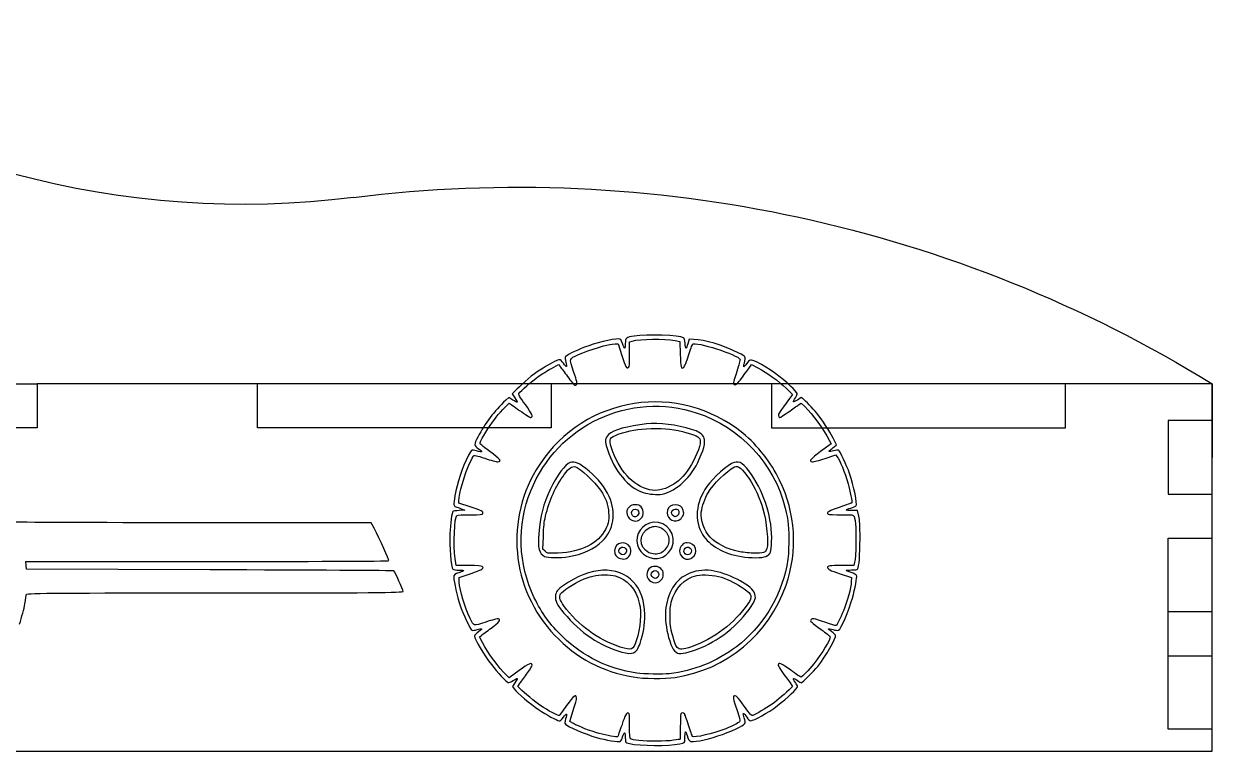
# Model space of a CAD drawing. Header units: millimetres. Extents: x -313 to 410, y -254 to 191.
# Drawn here: x 80.6 to 161.5, y -253.6 to -204.1 of the extents above; entities that cross this region are included whole.
import ezdxf

# ---------------------------------------------------------------- set-up
doc = ezdxf.new("R2010")
doc.units = ezdxf.units.MM
doc.header["$MEASUREMENT"] = 0
doc.layers.add('CamaLista v1_Sketch1', color=7, linetype='Continuous')

msp = doc.modelspace()

# ---------------------------------------------------------------- linework, layer by layer
at = {"layer": 'CamaLista v1_Sketch1'}
for p, q in [((121.803, -225.753), (121.983, -225.699)), ((124.916, -225.665), (125.233, -225.723)), ((125.233, -225.723), (125.257, -226.585)), ((125.865, -225.578), (125.768, -225.879)), ((126.167, -225.587), (125.865, -225.578)), ((120.816, -225.894), (121.02, -225.894)), ((121.02, -225.894), (121.268, -226.672)), ((121.803, -226.594), (121.803, -225.753)), ((116.486, -227.557), (116.958, -227.295)), ((116.958, -227.295), (117.07, -227.436)), ((130.029, -227.402), (130.102, -227.285)), ((130.102, -227.285), (130.535, -227.519)), ((61.47, -228.613, -0.436), (81.47, -228.613, -0.436)), ((81.47, -228.613, -0.436), (81.47, -231.612, -0.384)), ((96.47, -228.613, -0.436), (81.47, -228.613, -0.436)), ((96.47, -231.612, -0.384), (96.47, -228.613, -0.436)), ((116.47, -228.613, -0.436), (96.47, -228.613, -0.436)), ((114.122, -228.973), (113.811, -229.294)), ((116.47, -228.613, -0.436), (116.47, -231.612, -0.384)), ((131.47, -228.613, -0.436), (116.47, -228.613, -0.436)), ((151.47, -228.613, -0.436), (131.47, -228.613, -0.436)), ((131.47, -228.613, -0.436), (131.47, -231.612, -0.384)), ((132.466, -228.91), (132.904, -229.323)), ((151.47, -231.612, -0.384), (151.47, -228.613, -0.436)), ((161.47, -228.613, -0.436), (151.47, -228.613, -0.436)), ((161.47, -228.613, -0.436), (161.47, -231.112, -0.393)), ((161.47, -253.609), (161.47, -228.613, -0.436)), ((161.47, -228.613, -0.436), (161.47, -233.612, -0.349)), ((113.572, -229.528), (113.378, -229.717)), ((113.854, -229.708), (113.572, -229.528)), ((113.811, -229.294), (113.991, -229.566)), ((132.904, -229.323), (132.69, -229.615)), ((133.488, -229.542), (133.225, -229.712)), ((133.614, -229.635), (133.488, -229.542)), ((133.298, -230.043), (133.483, -229.917)), ((133.483, -229.917), (133.726, -230.155)), ((161.47, -231.112, -0.393), (158.47, -231.112, -0.393)), ((158.47, -231.112, -0.393), (158.47, -236.112, -0.305)), ((81.47, -231.612, -0.384), (61.47, -231.612, -0.384)), ((116.47, -231.612, -0.384), (96.47, -231.612, -0.384)), ((131.47, -231.612, -0.384), (151.47, -231.612, -0.384)), ((135.516, -232.689), (134.811, -233.21)), ((135.39, -232.441), (135.516, -232.689)), ((135.881, -232.762), (135.657, -232.31)), ((135.735, -232.894), (135.881, -232.762)), ((135.108, -233.687), (135.837, -233.443)), ((135.837, -233.443), (135.92, -233.551)), ((158.47, -236.112, -0.305), (161.47, -236.112, -0.305)), ((110.177, -236.737), (110.177, -236.567)), ((110.95, -236.98), (110.177, -236.737)), ((110.59, -237.204), (110.191, -237.228)), ((110.347, -237.111), (110.59, -237.204)), ((137.316, -237.228), (136.927, -237.228)), ((137.404, -237.608), (137.316, -237.228)), ((104.21, -238.058), (92.044, -238.058)), ((104.409, -238.435), (104.21, -238.058)), ((115.902, -239.85), (115.932, -238.989)), ((158.47, -239.111, -0.253), (161.47, -239.111, -0.253)), ((158.47, -244.11, -0.166), (158.47, -239.111, -0.253)), ((116.053, -239.996), (115.902, -239.85)), ((80.71, -240.968), (80.689, -240.698)), ((80.689, -240.698), (93.033, -240.698)), ((80.732, -241.231), (80.71, -240.968)), ((109.997, -240.974), (109.929, -240.502)), ((110.829, -240.974), (109.997, -240.974)), ((137.068, -240.974), (136.251, -240.974)), ((137.126, -240.745), (137.068, -240.974)), ((93.232, -241.267), (80.732, -241.231)), ((110.201, -241.786), (110.941, -241.538)), ((110.211, -242.117), (110.201, -241.786)), ((136.134, -241.533), (136.907, -241.786)), ((136.907, -241.786), (136.898, -242.049)), ((158.47, -244.11, -0.166), (161.47, -244.11, -0.166)), ((158.47, -247.11, -0.113), (158.47, -244.11, -0.166)), ((111.578, -245.833), (111.714, -245.726)), ((111.782, -246.213), (111.578, -245.833)), ((158.47, -247.11, -0.113), (161.47, -247.11, -0.113)), ((158.47, -252.109, -0.026), (158.47, -247.11, -0.113)), ((114.278, -248.12), (113.611, -248.611)), ((113.611, -248.611), (113.421, -248.426)), ((113.995, -248.947), (113.82, -249.2)), ((113.82, -249.2), (113.947, -249.37)), ((114.195, -249.195), (114.36, -248.966)), ((114.341, -249.346), (114.195, -249.195)), ((132.904, -249.2), (132.666, -249.428)), ((132.68, -248.893), (132.904, -249.2)), ((117.727, -251.583), (117.97, -250.839)), ((117.98, -251.724), (117.727, -251.583)), ((161.47, -252.109, -0.026), (158.47, -252.109, -0.026)), ((161.47, -253.609), (161.47, -252.109, -0.026)), ((-18.53, -253.609), (161.47, -253.609))]:
    msp.add_line(p, q, dxfattribs=at)
at = {"layer": 'CamaLista v1_Sketch1', "extrusion": (-1.2e-15, -0.017452, -0.999848)}
for centre, radius, start, end in [((95.505, 156.353, 4.426), 60, 82.82675, 127.3345), ((114.235, 305.179, 4.426), 90, 262.82675, 301.65682)]:
    msp.add_arc(centre, radius, start, end, dxfattribs=at)
at = {"layer": 'CamaLista v1_Sketch1'}
for points in [[(121.059, -225.553), (120.611, -225.553), (119.444, -225.835), (118.734, -226.118)], [(121.326, -225.869), (121.214, -225.573), (121.2, -225.553), (121.059, -225.553)], [(122.119, -225.354), (121.56, -225.441), (121.511, -225.485), (121.511, -225.869)], [(121.983, -225.699), (122.542, -225.544), (124.148, -225.524), (124.916, -225.665)], [(125.476, -225.475), (125.237, -225.3), (122.966, -225.218), (122.119, -225.354)], [(125.583, -225.86), (125.563, -225.646), (125.524, -225.509), (125.476, -225.475)], [(129.236, -226.512), (128.083, -225.952), (126.935, -225.607), (126.167, -225.587)], [(118.734, -226.118), (118.135, -226.351), (117.44, -226.701), (117.415, -226.779)], [(118.325, -226.619), (119.074, -226.273), (120.378, -225.894), (120.816, -225.894)], [(121.472, -226.186), (121.453, -226.186), (121.385, -226.045), (121.326, -225.869)], [(121.511, -225.869), (121.511, -226.045), (121.497, -226.186), (121.472, -226.186)], [(125.641, -226.186), (125.627, -226.186), (125.597, -226.04), (125.583, -225.86)], [(125.768, -225.879), (125.714, -226.049), (125.656, -226.186), (125.641, -226.186)], [(125.816, -226.682), (125.943, -226.288), (126.064, -225.942), (126.089, -225.913)], [(126.089, -225.913), (126.264, -225.699), (129.207, -226.633), (129.328, -226.944)], [(129.615, -227.197), (129.732, -226.75), (129.737, -226.755), (129.236, -226.512)], [(117.026, -226.964), (116.909, -226.964), (116.253, -227.309), (115.698, -227.669)], [(117.303, -227.212), (117.187, -227.052), (117.089, -226.964), (117.026, -226.964)], [(117.503, -227.436), (117.488, -227.45), (117.401, -227.348), (117.303, -227.212)], [(117.415, -226.779), (117.401, -226.813), (117.42, -226.974), (117.459, -227.129)], [(117.459, -227.129), (117.493, -227.285), (117.513, -227.426), (117.503, -227.436)], [(117.994, -227.771), (117.683, -226.833), (117.658, -226.93), (118.325, -226.619)], [(121.268, -226.672), (121.531, -227.48), (121.604, -227.606), (121.73, -227.499)], [(121.73, -227.499), (121.788, -227.45), (121.803, -227.285), (121.803, -226.594)], [(125.257, -226.585), (125.281, -227.509), (125.315, -227.64), (125.495, -227.48)], [(125.495, -227.48), (125.549, -227.431), (125.685, -227.086), (125.816, -226.682)], [(129.328, -226.944), (129.338, -226.974), (129.236, -227.343), (129.1, -227.762)], [(129.586, -227.45), (129.567, -227.45), (129.577, -227.334), (129.615, -227.197)], [(129.766, -227.246), (129.688, -227.358), (129.611, -227.45), (129.586, -227.45)], [(130.481, -227.144), (130.014, -226.915), (129.99, -226.92), (129.766, -227.246)], [(132.782, -228.778), (132.106, -228.131), (131.269, -227.533), (130.481, -227.144)], [(115.698, -227.669), (115.236, -227.966), (114.56, -228.53), (114.122, -228.973)], [(114.273, -229.26), (114.375, -229.104), (115.163, -228.418), (115.586, -228.117)], [(115.586, -228.117), (115.82, -227.951), (116.223, -227.698), (116.486, -227.557)], [(117.07, -227.436), (117.133, -227.509), (117.367, -227.815), (117.585, -228.117)], [(117.585, -228.117), (117.804, -228.418), (118.014, -228.676), (118.052, -228.691)], [(118.194, -228.647), (118.252, -228.589), (118.228, -228.472), (117.994, -227.771)], [(129.1, -227.762), (128.959, -228.18), (128.861, -228.555), (128.876, -228.594)], [(129.003, -228.667), (129.071, -228.667), (129.226, -228.501), (129.528, -228.093)], [(129.528, -228.093), (129.761, -227.776), (129.985, -227.465), (130.029, -227.402)], [(130.535, -227.519), (131.153, -227.844), (131.96, -228.428), (132.466, -228.91)], [(118.052, -228.691), (118.091, -228.705), (118.155, -228.686), (118.194, -228.647)], [(128.876, -228.594), (128.891, -228.632), (128.949, -228.667), (129.003, -228.667)], [(133.21, -229.255), (133.196, -229.206), (133.001, -228.992), (132.782, -228.778)], [(113.378, -229.717), (112.565, -230.496), (111.996, -231.245), (111.466, -232.232)], [(114.156, -229.863), (114.141, -229.873), (114.01, -229.8), (113.854, -229.708)], [(113.991, -229.566), (114.093, -229.717), (114.166, -229.853), (114.156, -229.863)], [(114.706, -230.024), (114.292, -229.455), (114.224, -229.333), (114.273, -229.26)], [(132.69, -229.615), (132.009, -230.53), (131.916, -230.671), (131.931, -230.773)], [(132.953, -229.834), (132.943, -229.81), (133.006, -229.688), (133.089, -229.566)], [(133.225, -229.712), (133.084, -229.805), (132.962, -229.863), (132.953, -229.834)], [(133.089, -229.566), (133.186, -229.425), (133.23, -229.314), (133.21, -229.255)], [(134.553, -230.612), (134.261, -230.257), (133.779, -229.751), (133.614, -229.635)], [(112.619, -231.002), (112.852, -230.69), (113.558, -229.931), (113.611, -229.931)], [(113.611, -229.931), (113.631, -229.931), (113.947, -230.15), (114.317, -230.423)], [(114.317, -230.423), (114.696, -230.695), (115.032, -230.904), (115.08, -230.894)], [(115.08, -230.894), (115.26, -230.86), (115.187, -230.69), (114.706, -230.024)], [(115.071, -235.89), (116.88, -231.4), (121.827, -229.085), (126.395, -230.593)], [(129.513, -231.974), (125.155, -228.423), (118.748, -229.411), (115.659, -234.115)], [(126.395, -230.593), (129.338, -231.561), (131.639, -234.037), (132.403, -237.058)], [(132.023, -230.894), (132.062, -230.899), (132.325, -230.744), (132.607, -230.539)], [(132.607, -230.539), (132.884, -230.335), (133.196, -230.116), (133.298, -230.043)], [(133.726, -230.155), (134.276, -230.69), (135.02, -231.712), (135.39, -232.441)], [(111.622, -232.617), (111.743, -232.3), (112.205, -231.556), (112.619, -231.002)], [(122.946, -231.337), (121.701, -231.473), (120.66, -231.76), (120.373, -232.047)], [(126.025, -231.707), (125.048, -231.396), (123.793, -231.245), (122.946, -231.337)], [(131.931, -230.773), (131.941, -230.831), (131.98, -230.885), (132.023, -230.894)], [(135.657, -232.31), (135.414, -231.814), (134.908, -231.04), (134.553, -230.612)], [(120.373, -232.047), (120.12, -232.295), (120.105, -232.5), (120.295, -233.079)], [(120.567, -232.957), (120.378, -232.354), (120.431, -232.247), (121.034, -232.043)], [(121.034, -232.043), (121.813, -231.775), (122.362, -231.678), (123.262, -231.648)], [(123.262, -231.648), (124.25, -231.619), (124.902, -231.692), (125.7, -231.931)], [(125.7, -231.931), (126.463, -232.154), (126.614, -232.257), (126.619, -232.539)], [(126.813, -232.179), (126.687, -231.974), (126.488, -231.853), (126.025, -231.707)], [(126.551, -233.726), (126.935, -232.85), (126.998, -232.48), (126.813, -232.179)], [(132.019, -235.161), (131.43, -233.945), (130.535, -232.811), (129.513, -231.974)], [(111.466, -232.232), (111.198, -232.733), (111.203, -232.811), (111.51, -233.02)], [(111.51, -233.02), (111.85, -233.244), (111.802, -233.298), (111.369, -233.166)], [(112.298, -233.22), (111.748, -232.816), (111.597, -232.685), (111.622, -232.617)], [(123.155, -235.813), (122.061, -235.589), (121.044, -234.465), (120.567, -232.957)], [(126.619, -232.539), (126.619, -232.869), (126.259, -233.735), (125.86, -234.348)], [(135.472, -233.108), (135.54, -233.059), (135.657, -232.967), (135.735, -232.894)], [(110.838, -233.473), (110.396, -234.348), (110.06, -235.35), (109.909, -236.226)], [(111.067, -233.113), (111.033, -233.127), (110.931, -233.288), (110.838, -233.473)], [(110.931, -233.993), (111.048, -233.755), (111.159, -233.526), (111.184, -233.497)], [(111.369, -233.166), (111.237, -233.122), (111.101, -233.103), (111.067, -233.113)], [(111.184, -233.497), (111.218, -233.448), (111.398, -233.492), (111.957, -233.677)], [(111.957, -233.677), (112.356, -233.813), (112.745, -233.915), (112.828, -233.91)], [(112.828, -233.91), (113.12, -233.881), (113.027, -233.76), (112.298, -233.22)], [(120.295, -233.079), (120.781, -234.557), (121.706, -235.667), (122.737, -236.007)], [(124.016, -236.109), (125.023, -235.895), (126.001, -234.976), (126.551, -233.726)], [(134.811, -233.21), (134.091, -233.74), (133.984, -233.876), (134.256, -233.91)], [(134.256, -233.91), (134.324, -233.92), (134.709, -233.818), (135.108, -233.687)], [(135.691, -233.171), (135.365, -233.244), (135.302, -233.225), (135.472, -233.108)], [(136.032, -233.122), (136.003, -233.113), (135.847, -233.132), (135.691, -233.171)], [(135.92, -233.551), (136.114, -233.789), (136.465, -234.64), (136.684, -235.414)], [(136.781, -234.713), (136.596, -234.183), (136.114, -233.156), (136.032, -233.122)], [(110.177, -236.567), (110.177, -236.1), (110.576, -234.737), (110.931, -233.993)], [(115.659, -234.115), (113.266, -237.763), (113.704, -242.574), (116.72, -245.736)], [(117.746, -233.969), (117.43, -234.071), (116.866, -234.84), (116.403, -235.793)], [(117.357, -234.781), (117.697, -234.314), (117.877, -234.193), (118.111, -234.261)], [(119.059, -234.562), (118.354, -233.974), (118.087, -233.852), (117.746, -233.969)], [(118.111, -234.261), (118.451, -234.358), (119.429, -235.263), (119.823, -235.842)], [(120.412, -236.275), (120.149, -235.681), (119.658, -235.054), (119.059, -234.562)], [(125.86, -234.348), (125.505, -234.893), (125.082, -235.307), (124.644, -235.535)], [(128.915, -233.959), (128.516, -234.081), (127.46, -235.01), (127.057, -235.598)], [(127.144, -236.017), (127.485, -235.448), (128.409, -234.548), (128.944, -234.266)], [(130.102, -234.776), (129.601, -234.037), (129.314, -233.842), (128.915, -233.959)], [(128.944, -234.266), (129.192, -234.134), (129.47, -234.363), (129.966, -235.093)], [(116.077, -237.617), (116.335, -236.542), (116.773, -235.564), (117.357, -234.781)], [(129.966, -235.093), (130.277, -235.555), (130.715, -236.518), (130.885, -237.106)], [(131.474, -239.364), (131.517, -237.778), (131.026, -236.119), (130.102, -234.776)], [(132.456, -242.312), (133.269, -239.952), (133.113, -237.413), (132.019, -235.161)], [(136.684, -235.414), (136.82, -235.871), (136.966, -236.678), (136.927, -236.712)], [(137.224, -236.912), (137.326, -236.79), (137.078, -235.564), (136.781, -234.713)], [(109.909, -236.226), (109.802, -236.844), (109.812, -236.917), (109.968, -236.975)], [(115.314, -243.163), (114.214, -240.872), (114.127, -238.235), (115.071, -235.89)], [(116.403, -235.793), (115.927, -236.781), (115.708, -237.612), (115.62, -238.794)], [(119.823, -235.842), (120.183, -236.377), (120.349, -236.824), (120.378, -237.374)], [(122.737, -236.007), (123.087, -236.124), (123.72, -236.177), (124.016, -236.109)], [(124.644, -235.535), (124.065, -235.842), (123.656, -235.915), (123.155, -235.813)], [(127.057, -235.598), (126.298, -236.703), (126.191, -237.933), (126.77, -238.863)], [(126.687, -237.345), (126.731, -236.951), (126.925, -236.387), (127.144, -236.017)], [(109.968, -236.975), (110.045, -236.999), (110.211, -237.063), (110.347, -237.111)], [(111.811, -237.447), (111.865, -237.306), (111.719, -237.228), (110.95, -236.98)], [(119.945, -239.315), (120.728, -238.546), (120.908, -237.393), (120.412, -236.275)], [(121.774, -237.004), (121.642, -237.136), (121.608, -237.209), (121.608, -237.364)], [(122.192, -236.839), (121.968, -236.839), (121.92, -236.858), (121.774, -237.004)], [(122.586, -236.98), (122.465, -236.858), (122.406, -236.839), (122.192, -236.839)], [(122.474, -237.86), (122.771, -237.68), (122.825, -237.223), (122.586, -236.98)], [(124.916, -236.839), (124.639, -236.839), (124.464, -236.961), (124.381, -237.204)], [(125.456, -237.228), (125.378, -236.965), (125.203, -236.839), (124.916, -236.839)], [(132.403, -237.058), (132.607, -237.885), (132.666, -238.449), (132.636, -239.485)], [(136.134, -236.99), (135.36, -237.252), (135.166, -237.369), (135.326, -237.471)], [(136.927, -236.712), (136.917, -236.722), (136.557, -236.844), (136.134, -236.99)], [(136.543, -237.189), (136.543, -237.17), (136.684, -237.111), (136.859, -237.063)], [(136.859, -237.063), (137.029, -237.014), (137.194, -236.946), (137.224, -236.912)], [(109.763, -237.286), (109.71, -237.34), (109.598, -238.167), (109.564, -238.799)], [(110.191, -237.228), (109.973, -237.243), (109.783, -237.267), (109.763, -237.286)], [(109.929, -240.502), (109.802, -239.602), (109.875, -237.666), (110.045, -237.559)], [(110.045, -237.559), (110.075, -237.539), (110.483, -237.52), (110.945, -237.52)], [(110.945, -237.52), (111.651, -237.52), (111.792, -237.51), (111.811, -237.447)], [(115.932, -238.989), (115.951, -238.308), (115.985, -238.021), (116.077, -237.617)], [(120.378, -237.374), (120.412, -237.924), (120.329, -238.269), (120.076, -238.663)], [(121.608, -237.364), (121.608, -237.583), (121.735, -237.773), (121.949, -237.885)], [(121.954, -237.481), (121.866, -237.321), (121.998, -237.131), (122.192, -237.131)], [(121.949, -237.885), (122.139, -237.982), (122.285, -237.977), (122.474, -237.86)], [(122.066, -237.627), (122.037, -237.608), (121.988, -237.544), (121.954, -237.481)], [(122.338, -237.569), (122.236, -237.671), (122.153, -237.69), (122.066, -237.627)], [(122.192, -237.131), (122.426, -237.131), (122.513, -237.393), (122.338, -237.569)], [(124.381, -237.204), (124.226, -237.68), (124.717, -238.104), (125.16, -237.875)], [(124.727, -237.539), (124.634, -237.418), (124.634, -237.321), (124.736, -237.194)], [(125.053, -237.588), (124.902, -237.695), (124.843, -237.685), (124.727, -237.539)], [(124.736, -237.194), (124.795, -237.116), (125.023, -237.111), (125.101, -237.189)], [(125.101, -237.189), (125.198, -237.286), (125.169, -237.505), (125.053, -237.588)], [(125.16, -237.875), (125.262, -237.822), (125.364, -237.715), (125.422, -237.603)], [(125.422, -237.603), (125.5, -237.442), (125.505, -237.384), (125.456, -237.228)], [(127.29, -239.047), (126.891, -238.624), (126.624, -237.87), (126.687, -237.345)], [(130.885, -237.106), (131.128, -237.972), (131.269, -239.446), (131.148, -239.821)], [(135.326, -237.471), (135.365, -237.496), (135.774, -237.52), (136.231, -237.52)], [(136.231, -237.52), (137.194, -237.52), (137.078, -237.442), (137.18, -238.143)], [(136.927, -237.228), (136.718, -237.228), (136.543, -237.214), (136.543, -237.189)], [(137.491, -239.15), (137.491, -238.191), (137.477, -237.914), (137.404, -237.608)], [(92.044, -238.058), (85.349, -238.065), (79.842, -238.037), (79.807, -238.009)], [(105.405, -240.641), (105.441, -240.591), (104.807, -239.204), (104.409, -238.435)], [(120.076, -238.663), (119.473, -239.612), (118.291, -240.118), (116.632, -240.142)], [(123.423, -238.021), (122.679, -238.099), (122.139, -238.872), (122.333, -239.573)], [(123.121, -240.098), (122.387, -239.728), (122.426, -238.736), (123.189, -238.391)], [(123.189, -238.391), (123.452, -238.269), (123.686, -238.274), (123.943, -238.41)], [(124.673, -239.772), (125.077, -238.926), (124.362, -237.924), (123.423, -238.021)], [(123.943, -238.41), (124.352, -238.619), (124.547, -239.018), (124.459, -239.48)], [(137.18, -238.143), (137.248, -238.624), (137.209, -240.39), (137.126, -240.745)], [(109.564, -238.799), (109.52, -239.626), (109.647, -241.095), (109.778, -241.227)], [(115.62, -238.794), (115.542, -239.792), (115.64, -240.161), (116.019, -240.351)], [(117.683, -240.361), (118.558, -240.225), (119.429, -239.826), (119.945, -239.315)], [(121.832, -239.719), (121.57, -239.213), (120.781, -239.398), (120.781, -239.967)], [(124.459, -239.48), (124.42, -239.68), (124.123, -240.04), (123.924, -240.127)], [(125.714, -239.417), (125.578, -239.417), (125.5, -239.456), (125.374, -239.583)], [(126.04, -240.453), (126.551, -240.137), (126.322, -239.417), (125.714, -239.417)], [(126.77, -238.863), (127.246, -239.621), (128.176, -240.152), (129.411, -240.366)], [(129.221, -240.025), (128.477, -239.87), (127.689, -239.471), (127.29, -239.047)], [(131.085, -240.356), (131.396, -240.205), (131.459, -240.05), (131.474, -239.364)], [(132.636, -239.485), (132.622, -240.23), (132.588, -240.589), (132.51, -240.993)], [(137.321, -241.217), (137.428, -241.047), (137.491, -240.249), (137.491, -239.15)], [(116.632, -240.142), (116.214, -240.147), (116.199, -240.142), (116.053, -239.996)], [(120.781, -239.967), (120.781, -240.079), (120.816, -240.225), (120.859, -240.283)], [(120.859, -240.283), (121.01, -240.502), (121.336, -240.589), (121.594, -240.487)], [(121.161, -240.161), (121.054, -240.064), (121.049, -239.913), (121.156, -239.797)], [(121.156, -239.797), (121.263, -239.675), (121.443, -239.685), (121.531, -239.816)], [(121.511, -240.147), (121.394, -240.264), (121.283, -240.268), (121.161, -240.161)], [(121.531, -239.816), (121.633, -239.962), (121.628, -240.03), (121.511, -240.147)], [(121.594, -240.487), (121.837, -240.39), (121.964, -239.977), (121.832, -239.719)], [(122.333, -239.573), (122.528, -240.259), (123.253, -240.643), (123.973, -240.434)], [(123.924, -240.127), (123.7, -240.225), (123.335, -240.21), (123.121, -240.098)], [(123.973, -240.434), (124.196, -240.371), (124.547, -240.035), (124.673, -239.772)], [(125.374, -239.583), (125.233, -239.724), (125.208, -239.782), (125.208, -239.977)], [(125.208, -239.977), (125.208, -240.171), (125.233, -240.23), (125.374, -240.371)], [(125.578, -240.166), (125.398, -239.986), (125.573, -239.665), (125.816, -239.728)], [(125.996, -239.879), (126.108, -240.132), (125.772, -240.366), (125.578, -240.166)], [(125.816, -239.728), (125.884, -239.748), (125.967, -239.811), (125.996, -239.879)], [(130.219, -240.127), (129.883, -240.118), (129.435, -240.069), (129.221, -240.025)], [(131.148, -239.821), (131.05, -240.113), (130.924, -240.152), (130.219, -240.127)], [(93.033, -240.698), (99.82, -240.698), (105.391, -240.677), (105.405, -240.641)], [(111.763, -241.042), (111.685, -240.988), (111.481, -240.974), (110.829, -240.974)], [(111.768, -241.202), (111.85, -241.12), (111.85, -241.11), (111.763, -241.042)], [(116.019, -240.351), (116.223, -240.458), (117.036, -240.463), (117.683, -240.361)], [(123.919, -241.173), (123.637, -240.93), (123.209, -240.998), (123.043, -241.314)], [(125.374, -240.371), (125.505, -240.502), (125.578, -240.536), (125.724, -240.536)], [(125.724, -240.536), (125.831, -240.536), (125.972, -240.497), (126.04, -240.453)], [(132.51, -240.993), (132.067, -243.173), (130.812, -245.182), (129.075, -246.5)], [(129.411, -240.366), (129.995, -240.463), (130.871, -240.463), (131.085, -240.356)], [(136.251, -240.974), (135.414, -240.974), (135.278, -240.988), (135.278, -241.091)], [(135.278, -241.091), (135.283, -241.227), (135.414, -241.295), (136.134, -241.533)], [(105.761, -241.338), (105.746, -241.317), (100.105, -241.288), (93.232, -241.267)], [(106.38, -242.733), (106.38, -242.647), (105.839, -241.416), (105.761, -241.338)], [(109.778, -241.227), (109.807, -241.256), (109.987, -241.28), (110.172, -241.285)], [(110.235, -241.441), (109.875, -241.553), (109.836, -241.587), (109.836, -241.786)], [(109.836, -241.786), (109.836, -242.078), (110.07, -243.119), (110.245, -243.635)], [(110.172, -241.285), (110.362, -241.285), (110.517, -241.305), (110.517, -241.324)], [(110.517, -241.324), (110.517, -241.343), (110.391, -241.397), (110.235, -241.441)], [(110.941, -241.538), (111.349, -241.402), (111.719, -241.251), (111.768, -241.202)], [(122.066, -242.097), (121.005, -240.949), (119.152, -241.037), (117.308, -242.321)], [(118.515, -241.971), (119.059, -241.718), (119.541, -241.606), (120.096, -241.606)], [(120.096, -241.606), (120.353, -241.606), (120.674, -241.635), (120.811, -241.674)], [(120.811, -241.674), (121.638, -241.893), (122.236, -242.564), (122.465, -243.528)], [(123.043, -241.314), (122.839, -241.713), (123.112, -242.141), (123.583, -242.141)], [(123.262, -241.582), (123.262, -241.485), (123.438, -241.314), (123.54, -241.314)], [(123.36, -241.752), (123.306, -241.699), (123.262, -241.621), (123.262, -241.582)], [(123.545, -241.849), (123.496, -241.849), (123.413, -241.806), (123.36, -241.752)], [(123.54, -241.314), (123.652, -241.314), (123.797, -241.46), (123.797, -241.572)], [(123.797, -241.572), (123.797, -241.699), (123.661, -241.849), (123.545, -241.849)], [(124.089, -241.567), (124.089, -241.348), (124.07, -241.309), (123.919, -241.173)], [(123.924, -241.976), (124.07, -241.83), (124.089, -241.781), (124.089, -241.567)], [(127.363, -241.314), (126.191, -241.163), (125.096, -241.703), (124.624, -242.667)], [(124.639, -243.469), (124.902, -242.487), (125.515, -241.845), (126.381, -241.655)], [(126.381, -241.655), (126.799, -241.562), (127.577, -241.616), (128.054, -241.772)], [(130.282, -242.788), (130.039, -242.273), (128.394, -241.446), (127.363, -241.314)], [(128.054, -241.772), (128.55, -241.932), (129.105, -242.214), (129.596, -242.56)], [(136.543, -241.309), (136.543, -241.29), (136.708, -241.275), (136.912, -241.275)], [(136.888, -241.455), (136.698, -241.392), (136.543, -241.329), (136.543, -241.309)], [(137.258, -241.64), (137.243, -241.596), (137.073, -241.514), (136.888, -241.455)], [(136.912, -241.275), (137.17, -241.275), (137.297, -241.261), (137.321, -241.217)], [(136.975, -243.187), (137.151, -242.55), (137.297, -241.742), (137.258, -241.64)], [(93.573, -242.832), (104.324, -242.832), (106.38, -242.818), (106.38, -242.733)], [(110.95, -244.574), (110.59, -243.839), (110.23, -242.637), (110.211, -242.117)], [(117.308, -242.321), (116.89, -242.613), (116.783, -242.749), (116.754, -243.056)], [(117.104, -242.9), (117.206, -242.74), (118.048, -242.185), (118.515, -241.971)], [(122.834, -244.296), (122.829, -243.377), (122.576, -242.647), (122.066, -242.097)], [(123.583, -242.141), (123.72, -242.141), (123.797, -242.102), (123.924, -241.976)], [(124.624, -242.667), (124.153, -243.63), (124.119, -244.792), (124.532, -246.106)], [(124.911, -248.582), (128.385, -248.076), (131.303, -245.649), (132.456, -242.312)], [(129.596, -242.56), (130.155, -242.954), (130.185, -243.085), (129.849, -243.586)], [(136.898, -242.049), (136.878, -242.496), (136.635, -243.401), (136.363, -244.063)], [(80.632, -243.579), (80.675, -243.266), (80.725, -242.967), (80.739, -242.925)], [(80.739, -242.925), (80.76, -242.854), (83.385, -242.832), (93.573, -242.832)], [(117.25, -245.824), (116.374, -244.977), (115.82, -244.218), (115.314, -243.163)], [(116.754, -243.056), (116.724, -243.377), (116.846, -243.62), (117.333, -244.204)], [(117.333, -243.717), (117.046, -243.323), (116.977, -243.085), (117.104, -242.9)], [(122.465, -243.528), (122.62, -244.194), (122.542, -245.201), (122.26, -246.086)], [(124.639, -245.376), (124.527, -244.914), (124.527, -243.888), (124.639, -243.469)], [(129.937, -243.975), (130.384, -243.377), (130.452, -243.138), (130.282, -242.788)], [(136.032, -245.381), (136.187, -245.323), (136.747, -244.019), (136.975, -243.187)], [(80.269, -244.952), (80.419, -244.511), (80.582, -243.892), (80.632, -243.579)], [(110.245, -243.635), (110.474, -244.282), (110.975, -245.342), (111.077, -245.381)], [(121.166, -246.519), (119.643, -246.018), (118.296, -245.036), (117.333, -243.717)], [(117.333, -244.204), (118.447, -245.546), (119.779, -246.446), (121.278, -246.865)], [(122.513, -246.276), (122.752, -245.561), (122.834, -245.06), (122.834, -244.296)], [(129.849, -243.586), (128.954, -244.899), (127.563, -245.955), (126.011, -246.495)], [(126.084, -246.782), (127.587, -246.286), (128.964, -245.284), (129.937, -243.975)], [(136.363, -244.063), (136.163, -244.549), (135.9, -245.06), (135.852, -245.06)], [(112.02, -244.817), (111.125, -245.104), (111.223, -245.128), (110.95, -244.574)], [(112.881, -244.593), (112.838, -244.578), (112.453, -244.676), (112.02, -244.817)], [(112.385, -245.225), (112.92, -244.836), (113.057, -244.661), (112.881, -244.593)], [(134.159, -244.646), (134.071, -244.749), (134.144, -244.822), (134.855, -245.337)], [(135.161, -244.846), (134.31, -244.564), (134.237, -244.549), (134.159, -244.646)], [(135.852, -245.06), (135.827, -245.06), (135.516, -244.963), (135.161, -244.846)], [(111.077, -245.381), (111.121, -245.4), (111.276, -245.376), (111.427, -245.332)], [(111.636, -245.4), (111.305, -245.649), (111.247, -245.707), (111.247, -245.77)], [(111.247, -245.77), (111.247, -245.97), (111.904, -247.088), (112.395, -247.716)], [(111.427, -245.332), (111.738, -245.245), (111.811, -245.269), (111.636, -245.4)], [(111.714, -245.726), (111.787, -245.668), (112.093, -245.444), (112.385, -245.225)], [(116.72, -245.736), (118.179, -247.268), (119.95, -248.207), (122.041, -248.558)], [(122.285, -248.29), (120.383, -248.027), (118.646, -247.176), (117.25, -245.824)], [(125.043, -246.544), (124.936, -246.427), (124.809, -246.067), (124.639, -245.376)], [(135.458, -245.819), (135.506, -245.955), (134.893, -246.981), (134.354, -247.653)], [(134.611, -247.833), (135.137, -247.181), (135.891, -245.877), (135.832, -245.722)], [(134.855, -245.337), (135.171, -245.571), (135.443, -245.785), (135.458, -245.819)], [(135.56, -245.473), (135.429, -245.376), (135.326, -245.289), (135.336, -245.279)], [(135.336, -245.279), (135.346, -245.264), (135.492, -245.289), (135.657, -245.332)], [(135.832, -245.722), (135.818, -245.678), (135.696, -245.566), (135.56, -245.473)], [(135.657, -245.332), (135.827, -245.376), (135.993, -245.396), (136.032, -245.381)], [(113.421, -248.426), (112.896, -247.925), (112.191, -246.972), (111.782, -246.213)], [(122.26, -246.086), (122.061, -246.719), (121.93, -246.767), (121.166, -246.519)], [(122.071, -246.909), (122.251, -246.836), (122.392, -246.631), (122.513, -246.276)], [(129.075, -246.5), (127.728, -247.517), (126.162, -248.149), (124.503, -248.339)], [(124.532, -246.106), (124.654, -246.495), (124.722, -246.626), (124.868, -246.772)], [(124.868, -246.772), (125.033, -246.943), (125.072, -246.957), (125.31, -246.957)], [(126.011, -246.495), (125.417, -246.699), (125.198, -246.714), (125.043, -246.544)], [(125.31, -246.957), (125.476, -246.952), (125.768, -246.889), (126.084, -246.782)], [(121.278, -246.865), (121.623, -246.962), (121.905, -246.977), (122.071, -246.909)], [(112.395, -247.716), (112.784, -248.217), (113.417, -248.888), (113.528, -248.927)], [(115.178, -247.745), (115.139, -247.551), (114.949, -247.633), (114.278, -248.12)], [(114.36, -248.966), (114.453, -248.835), (114.676, -248.528), (114.861, -248.28)], [(114.861, -248.28), (115.041, -248.032), (115.187, -247.794), (115.178, -247.745)], [(124.503, -248.339), (124.07, -248.387), (122.771, -248.358), (122.285, -248.29)], [(132.777, -248.1), (132.14, -247.628), (131.921, -247.536), (131.921, -247.74)], [(131.921, -247.74), (131.921, -247.833), (132.077, -248.066), (132.68, -248.893)], [(133.468, -248.562), (133.434, -248.562), (133.123, -248.353), (132.777, -248.1)], [(134.354, -247.653), (133.984, -248.115), (133.551, -248.562), (133.468, -248.562)], [(133.502, -248.952), (133.57, -248.952), (134.315, -248.198), (134.611, -247.833)], [(113.528, -248.927), (113.587, -248.942), (113.718, -248.893), (113.869, -248.801)], [(113.869, -248.801), (114.005, -248.713), (114.132, -248.655), (114.141, -248.669)], [(114.141, -248.669), (114.156, -248.684), (114.088, -248.811), (113.995, -248.947)], [(122.041, -248.558), (122.756, -248.679), (124.167, -248.689), (124.911, -248.582)], [(131.873, -250.503), (132.554, -249.988), (133.235, -249.336), (133.235, -249.195)], [(133.089, -248.927), (132.865, -248.606), (132.914, -248.567), (133.244, -248.806)], [(133.235, -249.195), (133.235, -249.166), (133.167, -249.044), (133.089, -248.927)], [(133.244, -248.806), (133.351, -248.888), (133.468, -248.952), (133.502, -248.952)], [(113.947, -249.37), (114.171, -249.662), (115.046, -250.406), (115.601, -250.771)], [(115.766, -250.523), (115.362, -250.25), (114.613, -249.637), (114.341, -249.346)], [(118.194, -249.978), (118.159, -249.701), (118.023, -249.808), (117.517, -250.494)], [(117.97, -250.839), (118.101, -250.43), (118.203, -250.041), (118.194, -249.978)], [(128.905, -249.852), (128.827, -249.9), (128.847, -249.993), (129.105, -250.781)], [(129.606, -250.533), (129.158, -249.915), (129.022, -249.779), (128.905, -249.852)], [(132.666, -249.428), (132.194, -249.881), (131.78, -250.221), (131.333, -250.518)], [(115.601, -250.771), (116.15, -251.136), (116.841, -251.51), (117.007, -251.54)], [(117.002, -251.189), (116.968, -251.228), (116.199, -250.815), (115.766, -250.523)], [(117.517, -250.494), (117.245, -250.863), (117.011, -251.175), (117.002, -251.189)], [(129.105, -250.781), (129.29, -251.35), (129.338, -251.549), (129.294, -251.598)], [(130.131, -251.189), (130.102, -251.189), (129.864, -250.893), (129.606, -250.533)], [(130.053, -251.53), (130.282, -251.53), (131.211, -251.004), (131.873, -250.503)], [(131.333, -250.518), (130.866, -250.829), (130.224, -251.189), (130.131, -251.189)], [(117.007, -251.54), (117.075, -251.549), (117.162, -251.476), (117.298, -251.291)], [(117.298, -251.291), (117.405, -251.15), (117.503, -251.058), (117.513, -251.087)], [(117.449, -251.413), (117.386, -251.632), (117.381, -251.7), (117.43, -251.758)], [(117.513, -251.087), (117.522, -251.116), (117.493, -251.262), (117.449, -251.413)], [(121.73, -251.014), (121.594, -250.961), (121.516, -251.097), (121.268, -251.851)], [(121.803, -251.865), (121.803, -251.175), (121.793, -251.034), (121.73, -251.014)], [(125.286, -251.073), (125.271, -251.116), (125.257, -251.52), (125.257, -251.972)], [(125.539, -251.058), (125.471, -250.97), (125.32, -250.98), (125.286, -251.073)], [(125.821, -251.831), (125.69, -251.437), (125.563, -251.087), (125.539, -251.058)], [(129.294, -251.598), (129.241, -251.671), (128.754, -251.914), (128.346, -252.075)], [(129.061, -252.075), (129.747, -251.749), (129.727, -251.778), (129.611, -251.335)], [(129.611, -251.335), (129.523, -251.014), (129.528, -251.043), (129.581, -251.043)], [(129.581, -251.043), (129.606, -251.043), (129.693, -251.155), (129.781, -251.287)], [(129.781, -251.287), (129.898, -251.467), (129.966, -251.53), (130.053, -251.53)], [(117.43, -251.758), (117.571, -251.924), (118.797, -252.454), (119.541, -252.668)], [(119.74, -252.401), (119.108, -252.23), (118.33, -251.929), (117.98, -251.724)], [(120.981, -252.619), (120.913, -252.663), (120.271, -252.551), (119.74, -252.401)], [(121.268, -251.851), (121.132, -252.259), (121, -252.61), (120.981, -252.619)], [(121.331, -252.629), (121.38, -252.478), (121.438, -252.357), (121.467, -252.357)], [(121.467, -252.357), (121.492, -252.357), (121.511, -252.498), (121.511, -252.673)], [(121.871, -252.761), (121.818, -252.707), (121.803, -252.512), (121.803, -251.865)], [(125.257, -251.972), (125.257, -252.425), (125.252, -252.795), (125.242, -252.799)], [(125.568, -252.585), (125.578, -252.43), (125.597, -252.294), (125.612, -252.279)], [(125.612, -252.279), (125.627, -252.264), (125.675, -252.381), (125.724, -252.537)], [(126.084, -252.605), (126.069, -252.576), (125.948, -252.225), (125.821, -251.831)], [(128.346, -252.075), (127.548, -252.396), (126.157, -252.722), (126.084, -252.605)], [(126.575, -252.892), (127.344, -252.756), (128.273, -252.449), (129.061, -252.075)], [(119.541, -252.668), (120.164, -252.843), (121.064, -252.999), (121.166, -252.945)], [(121.166, -252.945), (121.21, -252.921), (121.287, -252.775), (121.331, -252.629)], [(121.511, -252.673), (121.511, -252.931), (121.526, -252.994), (121.604, -253.033)], [(121.604, -253.033), (121.92, -253.203), (123.929, -253.281), (124.868, -253.159)], [(122.435, -252.882), (122.139, -252.853), (121.915, -252.799), (121.871, -252.761)], [(124.795, -252.868), (124.23, -252.945), (123.063, -252.955), (122.435, -252.882)], [(125.242, -252.799), (125.237, -252.799), (125.033, -252.833), (124.795, -252.868)], [(124.868, -253.159), (125.437, -253.086), (125.549, -253.052), (125.554, -252.95)], [(125.554, -252.95), (125.554, -252.906), (125.563, -252.741), (125.568, -252.585)], [(125.724, -252.537), (125.87, -253.013), (125.87, -253.013), (126.575, -252.892)]]:
    msp.add_open_spline(points, degree=3, dxfattribs=at)

doc.saveas('drawing.dxf')
